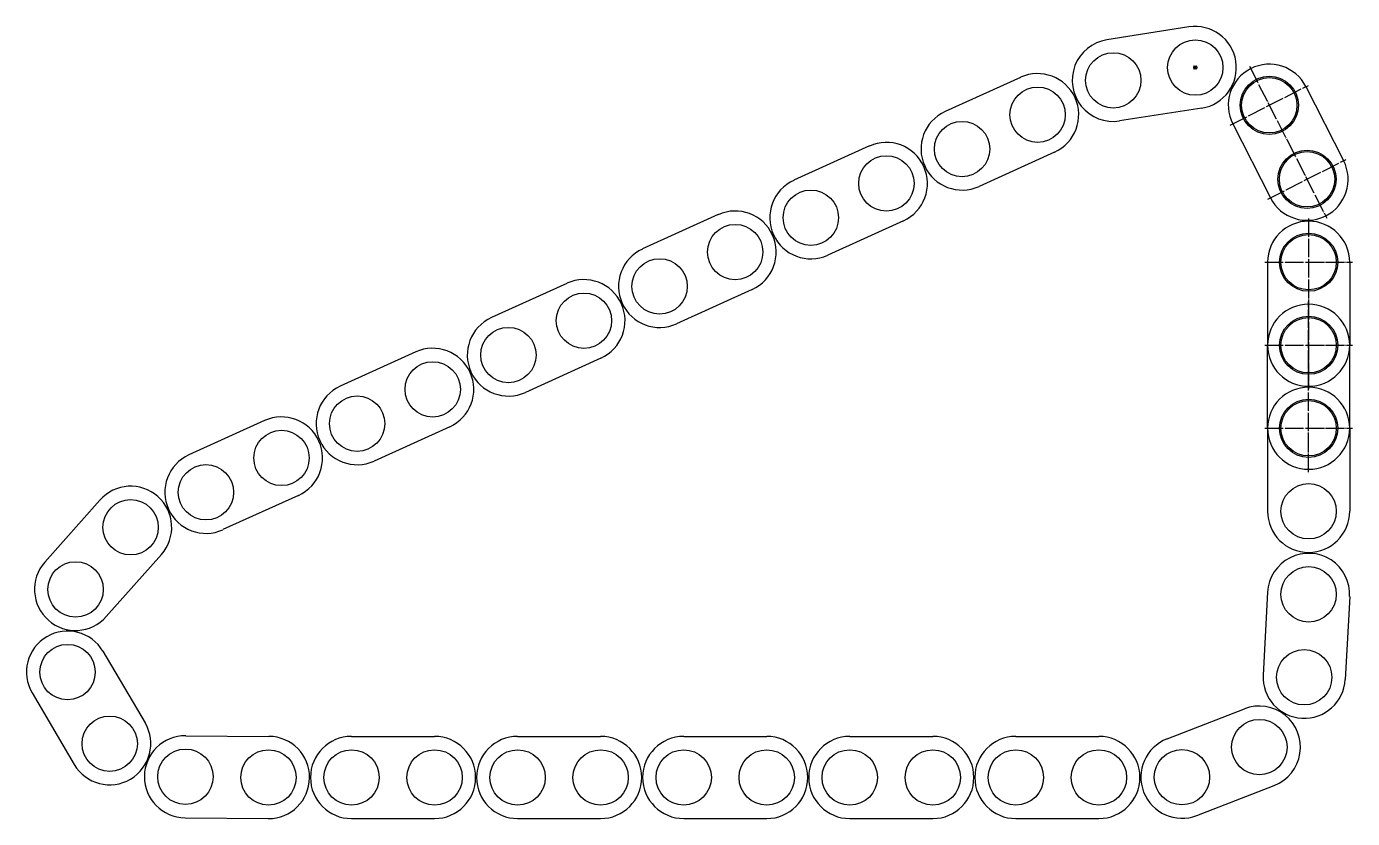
# Model space of a CAD drawing. Extents: x -1135 to 302, y -15 to 843.
import ezdxf

# ---------------------------------------------------------------- set-up
doc = ezdxf.new("R2010")
doc.units = 0
doc.header["$MEASUREMENT"] = 0
doc.linetypes.add('CENTER', pattern=[22, 20, -1, 0, -1])
doc.layers.get('0').update_dxf_attribs({"linetype": 'CONTINUOUS'})
doc.layers.add('$PARTREF_BOM', color=7, linetype='CONTINUOUS')
doc.styles.get("Standard").update_dxf_attribs({"font": 'txt.shx', "bigfont": 'chineset.shx'})

# ---------------------------------------------------------------- blocks, each defined once
blk = doc.blocks.new('PARTREF')
at = {"layer": '$PARTREF_BOM', "color": 2}
for p, q in [((-1.8, -1.8), (1.8, 1.8)), ((-1.8, 1.8), (1.8, -1.8))]:
    blk.add_line(p, q, dxfattribs=at)
blk.add_circle((0, 0), 1.75, dxfattribs=at)
at = {"layer": '$PARTREF_BOM', "color": 2, "flags": 1}
for tag, p in [('TAG5', (-16.1, -5)), ('TAG4', (-16.1, -9)), ('TAG3', (-16.1, -13)), ('TAG10', (-5.7, -5)), ('TAG9', (-5.7, -9)), ('TAG8', (-5.7, -13)), ('TAG15', (5.6, -4.7)), ('TAG14', (5.6, -8.7)), ('TAG13', (5.6, -12.7)), ('TAG12', (5.6, -16.7)), ('TAG2', (-16.1, -17)), ('TAG1', (-16.1, -21)), ('TAG7', (-5.7, -17)), ('TAG6', (-5.7, -21)), ('TAG11', (5.6, -20.7))]:
    blk.add_attdef(tag, p, '', height=2.5, dxfattribs=at)

msp = doc.modelspace()

# ---------------------------------------------------------------- linework, layer by layer
at = {"color": 7, "linetype": 'CONTINUOUS'}
for p, q in [((124.8, 842.7), (35.9, 828.7)), ((-57.6, 788.1), (-139.5, 750.9)), ((251.5, 778), (292.4, 697.8)), ((251.5, 778), (292.4, 697.8)), ((138.6, 754.7), (49.7, 740.8)), ((172.2, 737.6), (213.1, 657.4)), ((172.2, 737.6), (213.1, 657.4)), ((-221.5, 713.7), (-303.4, 676.5)), ((-20.8, 707), (-102.7, 669.8)), ((-385.4, 639.3), (-467.3, 602.1)), ((-184.7, 632.6), (-266.6, 595.4)), ((210, 587.7), (210, 497.7)), ((210, 587.7), (210, 497.7)), ((299, 587.7), (299, 497.7)), ((299, 587.7), (299, 497.7)), ((-549.3, 564.8), (-631.2, 527.6)), ((-348.6, 558.2), (-430.5, 521)), ((-713.2, 490.4), (-795.1, 453.2)), ((210, 407.7), (210, 497.7)), ((299, 407.7), (299, 497.7)), ((-512.5, 483.8), (-594.4, 446.6)), ((-877.1, 416), (-959, 378.8)), ((-676.4, 409.4), (-758.3, 372.2)), ((210, 407.7), (210, 317.7)), ((299, 407.7), (299, 317.7)), ((-840.3, 335), (-922.2, 297.8)), ((-1115.2, 262.5), (-1055.5, 329.9)), ((-1048.6, 203.5), (-988.9, 270.9)), ((210.1, 230), (205.3, 140.2)), ((299, 225.3), (294.2, 135.4)), ((-1052.2, 166), (-1006.6, 88.4)), ((-1128.9, 120.8), (-1083.3, 43.3)), ((101.1, 70.9), (184.9, 103.6)), ((-962.5, 74.5), (-872.5, 73.7)), ((-782.8, 73.7), (-692.8, 73.7)), ((-602.8, 73.7), (-512.8, 73.7)), ((-422.8, 73.7), (-332.8, 73.7)), ((-242.8, 73.7), (-152.8, 73.7)), ((-62.8, 73.7), (27.2, 73.7)), ((133.3, -12), (217.2, 20.6)), ((-963.2, -14.5), (-873.2, -15.3)), ((-782.8, -15.3), (-692.8, -15.3)), ((-602.8, -15.3), (-512.8, -15.3)), ((-422.8, -15.3), (-332.8, -15.3)), ((-242.8, -15.3), (-152.8, -15.3)), ((-62.8, -15.3), (27.2, -15.3))]:
    msp.add_line(p, q, dxfattribs=at)
at = {"color": 1, "linetype": 'CENTER'}
for p, q in [((190.3, 800.2), (233.5, 715.5)), ((169.6, 736.3), (254.2, 779.4)), ((231.2, 720), (274.3, 635.3)), ((210.4, 656.1), (295.1, 699.2)), ((254.5, 635.2), (254.5, 540.2)), ((207, 587.7), (302, 587.7)), ((254.5, 545.2), (254.5, 450.2)), ((254.5, 450.2), (254.5, 545.2)), ((207, 497.7), (302, 497.7)), ((207, 497.7), (302, 497.7)), ((254.5, 360.2), (254.5, 455.2)), ((207, 407.7), (302, 407.7))]:
    msp.add_line(p, q, dxfattribs=at)
at = {"color": 7, "linetype": 'CONTINUOUS'}
for centre, radius in [((131.7, 798.7), 30), ((42.8, 784.8), 30), ((-39.2, 747.6), 30), ((211.9, 757.8), 31.5), ((211.9, 757.8), 30), ((-121.1, 710.4), 30), ((252.8, 677.6), 31.5), ((252.8, 677.6), 30), ((-203.1, 673.1), 30), ((-285, 635.9), 30), ((-367, 598.7), 30), ((254.5, 587.7), 31.5), ((254.5, 587.7), 30), ((-448.9, 561.5), 30), ((-530.9, 524.3), 30), ((254.5, 497.7), 31.5), ((254.5, 497.7), 31.5), ((254.5, 497.7), 30), ((-612.8, 487.1), 30), ((-694.8, 449.9), 30), ((-776.7, 412.7), 30), ((254.5, 407.7), 31.5), ((254.5, 407.7), 30), ((-858.7, 375.5), 30), ((-940.6, 338.3), 30), ((254.5, 317.7), 30), ((-1022.2, 300.4), 30), ((-1081.9, 233), 30), ((254.5, 227.7), 30), ((-1090.6, 143.4), 30), ((249.7, 137.8), 30), ((-1044.9, 65.8), 30), ((201.1, 62.1), 30), ((-962.8, 30), 30), ((-872.8, 29.2), 30), ((-782.8, 29.2), 30), ((-692.8, 29.2), 30), ((-602.8, 29.2), 30), ((-512.8, 29.2), 30), ((-422.8, 29.2), 30), ((-332.8, 29.2), 30), ((-242.8, 29.2), 30), ((-152.8, 29.2), 30), ((-62.8, 29.2), 30), ((27.2, 29.2), 30), ((117.2, 29.5), 30)]:
    msp.add_circle(centre, radius, dxfattribs=at)
for centre, start, end in [((131.7, 798.7), 278.9023, 98.9023), ((42.8, 784.8), 98.9023, 278.9023), ((-39.2, 747.6), 294.4176, 114.4176), ((211.9, 757.8), 27, 207), ((211.9, 757.8), 27, 207), ((-121.1, 710.4), 114.4176, 294.4176), ((-203.1, 673.1), 294.4176, 114.4176), ((252.8, 677.6), 207, 27), ((252.8, 677.6), 207, 27), ((-285, 635.9), 114.4176, 294.4176), ((-367, 598.7), 294.4176, 114.4176), ((254.5, 587.7), 0, 180), ((254.5, 587.7), 0, 180), ((-448.9, 561.5), 114.4176, 294.4176), ((-530.9, 524.3), 294.4176, 114.4176), ((254.5, 497.7), 360, 180), ((-612.8, 487.1), 114.4176, 294.4176), ((-694.8, 449.9), 294.4176, 114.4176), ((254.5, 497.7), 180, 0), ((254.5, 497.7), 180, 0), ((-776.7, 412.7), 114.4176, 294.4176), ((254.5, 407.7), 0, 180), ((-858.7, 375.5), 294.4176, 114.4176), ((254.5, 407.7), 180, 360), ((-940.6, 338.3), 114.4176, 294.4176), ((-1022.2, 300.4), 318.4755, 138.4755), ((254.5, 317.7), 180, 0), ((-1081.9, 233), 138.4755, 318.4755), ((254.5, 227.7), 356.9439, 176.9439), ((-1090.6, 143.4), 30.4756, 210.4756), ((249.7, 137.8), 176.9439, 356.9439), ((201.1, 62.1), 291.2561, 111.2561), ((-1044.9, 65.8), 210.4756, 30.4756), ((-962.8, 30), 89.5428, 269.5428), ((-872.8, 29.2), 269.5428, 89.5428), ((-782.8, 29.2), 90, 270), ((-692.8, 29.2), 270, 90), ((-602.8, 29.2), 90, 270), ((-512.8, 29.2), 270, 90), ((-422.8, 29.2), 90, 270), ((-332.8, 29.2), 270, 90), ((-242.8, 29.2), 90, 270), ((-152.8, 29.2), 270, 90), ((-62.8, 29.2), 90, 270), ((27.2, 29.2), 270, 90), ((117.2, 29.5), 111.2561, 291.2561)]:
    msp.add_arc(centre, 44.5, start, end, dxfattribs=at)

# ---------------------------------------------------------------- block references
at = {"color": 7}
msp.add_blockref('PARTREF', (131.7, 798.7), dxfattribs=at)

doc.saveas('drawing.dxf')
